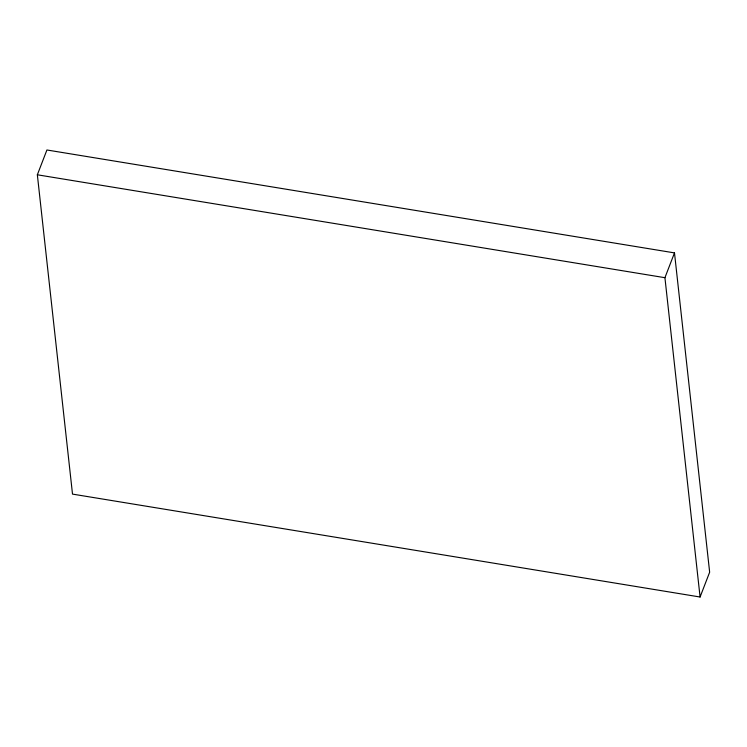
<?xml version="1.0" encoding="UTF-8"?>
<svg xmlns="http://www.w3.org/2000/svg" width="747" height="747" viewBox="0 0 747 747"><rect width="100%" height="100%" fill="white"/><g stroke="black" fill="none" stroke-linecap="round" stroke-linejoin="round"><path stroke-width="1.12" d="M37.35 174.789L46.921 149.988L674.494 252.897L709.65 572.211L700.079 597.012L72.506 494.103L37.35 174.789L664.923 277.697L700.079 597.012M664.923 277.697L674.494 252.897"/></g></svg>
